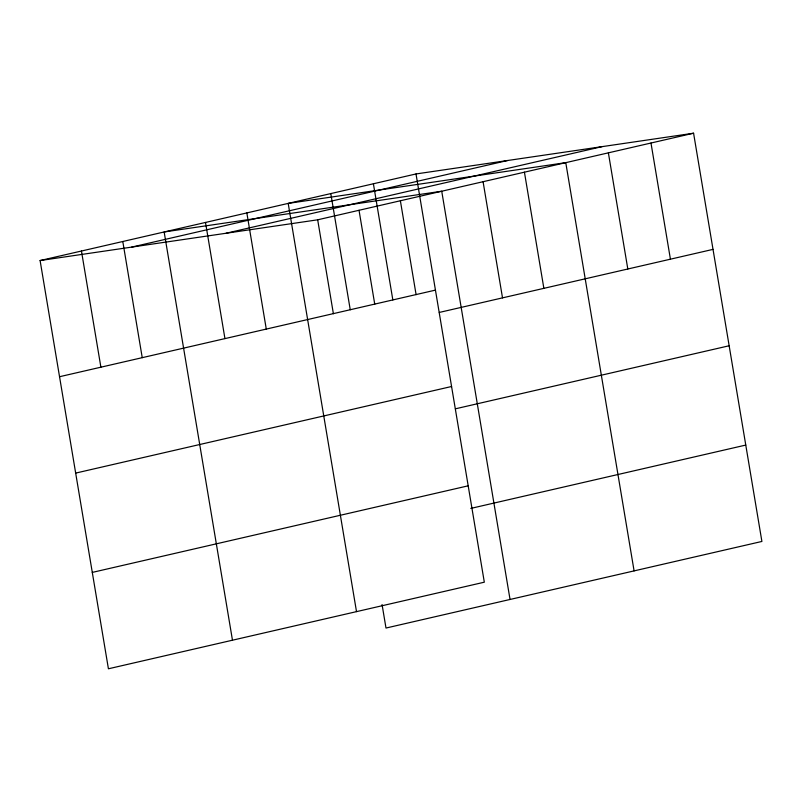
<?xml version="1.0" encoding="UTF-8"?>
<svg xmlns="http://www.w3.org/2000/svg" width="802" height="802" viewBox="0 0 802 802"><rect width="100%" height="100%" fill="white"/><g stroke="black" fill="none" stroke-linecap="round" stroke-linejoin="round"><path stroke-width="1.2" d="M416.007 173.954L484.318 582.192L108.42 668.788L40.1 260.55L416.007 173.954L693.58 133.212L761.9 541.45L385.993 628.046L382.063 604.568M131.698 247.106L507.606 160.51M226.074 233.252L601.981 146.656M40.1 260.55L317.682 219.808L693.58 133.212M59.538 376.719L435.446 290.113M439.275 312.439L713.028 249.372M75.669 473.1L451.576 386.504M455.406 408.82L729.148 345.762M92.29 572.407L468.198 485.812M470.804 508.408L745.77 445.07M650.983 143.027L670.422 259.186M608.377 152.841L627.816 269.001M634.091 570.894L565.771 162.656L288.199 203.397L356.509 611.635M524.428 172.179L543.866 288.349M483.075 181.703L502.513 297.873M510.042 599.475L441.732 191.227L164.149 231.968L232.47 640.217M400.378 200.751L416.098 294.675M373.401 183.768L392.84 299.938M359.025 210.284L374.745 304.199M330.805 193.583L350.243 309.752M317.682 219.808L333.391 313.732M246.846 212.921L266.284 329.091M205.502 222.445L224.941 338.614M122.796 241.502L142.235 357.662M81.453 251.026L100.892 367.196"/></g></svg>
